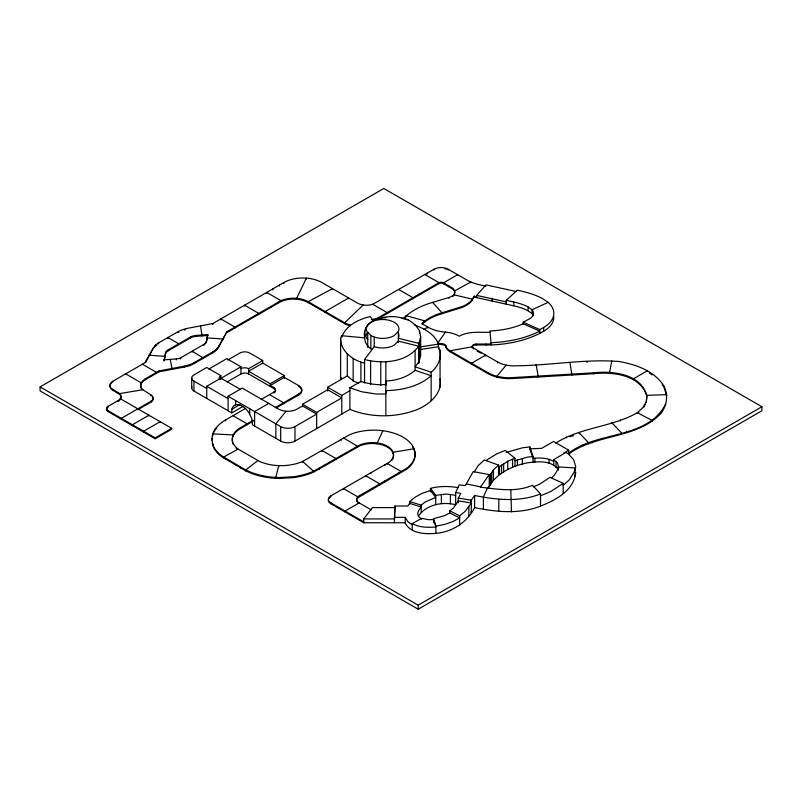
<?xml version="1.0" encoding="UTF-8"?>
<svg xmlns="http://www.w3.org/2000/svg" width="802" height="802" viewBox="0 0 802 802"><rect width="100%" height="100%" fill="white"/><g stroke="black" fill="none" stroke-linecap="round" stroke-linejoin="round"><path stroke-width="1.2" d="M420.679 349.461L438.433 346.725C443.165 355.436 438.514 366.434 431.145 372.188L431.145 400.719M242.866 406.474L231.778 412.88L231.778 409.301A15.158 8.752 60 0 1 248.69 412.398L251.698 418.273L252.54 424.859L280.68 441.11A10.115 5.835 0 0 0 294.976 441.11L349.893 409.401C371.607 418.073 396.579 417.852 418.253 409.15C430.052 403.857 442.574 393.14 440.077 378.815M394.414 522.764L394.945 506.022L407.737 506.022L409.722 503.385L421.18 507.044L418.704 510.343L417.762 513.41L418.153 515.967L421.621 519.275M646.302 402.414L646.803 397.461M211.838 440.067L212.039 438.293M575.034 476.097L575.034 467.957L558.222 466.894L557.661 469.872L554.082 475.576L551.836 477.651M558.222 469.36L558.633 467.175L557.41 463.025L553.751 459.556L553.751 465.23M575.034 467.957L574.282 471.917L569.38 479.736L563.204 485.451M575.034 470.423L575.736 466.684L573.651 459.646L568.167 453.731L565.871 452.559L553.751 459.556M575.736 472.358C573.921 491.255 554.152 500.969 538.373 506.934C517.731 514.252 495.626 511.887 474.624 507.606C467.165 522.433 452.338 531.906 435.907 533.39C425.22 534.242 411.256 533.781 405.251 523.325L405.16 517.36L394.414 517.36M611.776 361L609.41 373.381M165.593 352.86L164.079 360.74L165.593 352.86A8.511 4.912 0 0 1 166.194 351.557L166.395 351.316A8.511 4.912 0 0 1 168.019 350.003L190.355 337.111A10.225 5.905 0 0 1 193.092 335.978L193.603 335.848A10.225 5.905 0 0 1 196.31 335.426L207.808 334.594L206.385 342.043A10.677 6.165 0 0 1 206.174 342.715M206.385 342.043L207.808 334.594M419.185 362.504L419.185 342.564L420.679 336.71L419.496 330.825L415.717 325.311L409.591 320.559L404.048 318.374L397.742 317.051A27.057 15.619 0 0 0 378.223 318.725C369.902 321 362.564 328.459 364.689 337.662M420.679 355.527L419.185 361.391L415.115 366.825L431.145 372.188M341.191 377.592L340.619 379.597L340.619 338.685L341.472 335.687L364.689 337.873C364.599 342.304 367.246 346.344 370.875 348.69M341.762 337.321C345.592 325.351 358.835 319.286 370.253 316.539L373.572 321.251M212.239 436.519L212.841 433.862L233.232 434.935L233.232 435.837M476.659 296.72L474.193 296.169L471.847 300.018A31.268 18.055 0 0 1 462.493 306.434L440.047 313.402A47.228 27.268 0 0 0 426.193 320.018L422.494 322.795L422.494 323.697A1.714 0.992 0 0 0 422.153 324.369M474.193 296.169L471.847 300.92A31.268 18.055 0 0 1 462.493 307.336L440.047 314.304A47.228 27.268 0 0 0 426.193 320.93L422.494 323.697M418.704 515.746C426.764 504.358 442.704 501.581 455.646 504.679L455.646 492.538L459.165 484.949L465.31 485.591L473.22 471.646L489.24 474.553L489.24 486.694M487.516 487.937L483.395 496.829L483.395 508.959M382.835 430.744L376.85 443.787M643.585 407.346L645.219 404.388M665.74 403.887C647.575 439.757 597.53 430.644 568.758 453.16M137.854 408.82L137.854 409.722L150.896 402.183L150.896 401.281A7.89 4.551 0 0 0 150.896 394.845L142.826 389.742A15.689 9.053 0 0 1 145.322 378.815L158.946 370.945L184.219 366.153A25.423 14.677 0 0 0 188.751 365L189.603 364.709A25.423 14.677 0 0 0 194.254 362.584L212.72 351.928A24.421 14.095 0 0 0 216.269 349.331L216.751 348.86A24.421 14.095 0 0 0 218.665 346.334L226.956 331.687L280.941 300.66A20.692 11.95 0 0 1 308.168 301.692L344.67 322.765A17.584 10.155 0 0 0 350.374 324.96M141.262 388.469A15.689 9.053 0 0 1 145.322 379.717L158.946 371.857L184.219 367.055A25.423 14.677 0 0 0 188.751 365.902L189.603 365.612A25.423 14.677 0 0 0 194.254 363.496L212.72 352.83A24.421 14.095 0 0 0 216.269 350.243L216.751 349.762A24.421 14.095 0 0 0 218.665 347.236L226.956 331.687M458.233 502.924L458.233 498.072L460.909 493.35L455.646 492.538M486.002 286.204L480.699 285.031A38.426 22.185 0 0 1 466.594 279.858L448.168 269.221A9.985 5.764 0 0 0 434.052 269.221L372.709 304.279A12.541 7.238 0 0 1 357.572 303.136L321.933 282.555A26.957 15.569 0 0 0 283.808 282.555L212.831 323.537L188.31 328.188A28.05 16.2 0 0 0 183.317 329.462L182.375 329.782A28.05 16.2 0 0 0 177.232 332.128L158.555 342.905A20.692 11.95 0 0 0 155.568 345.091L155.167 345.492A20.692 11.95 0 0 0 153.543 347.607L144.831 362.795L112.741 381.321A9.754 5.634 0 0 0 112.741 389.291L112.741 390.193L119.709 394.494A9.975 5.764 0 0 1 120.962 398.123M145.453 362.624L148.56 357.191M474.283 471.827L478.122 465.701L484.288 459.987L498.533 465.12L498.533 475.385M489.24 476.428L493.42 469.852L498.533 465.12M487.917 488.588C495.446 473.671 511.586 465.952 527.355 462.844C537.28 461.661 550.332 459.887 557.41 468.699M470.624 512.217L471.315 512.338L471.315 500.197L474.624 495.476C496.308 499.907 519.435 502.323 540.518 493.912L532.518 485.3C515.957 492.458 497.651 489.2 480.408 487.185L489.24 474.553M459.656 525.19L459.656 515.826L465.21 511.345L471.315 502.974L458.233 500.849L453.742 507.696L449.832 510.844L449.832 513.18M437.621 343.226L442.163 343.707A4.391 2.536 0 0 1 445.862 345.722L446.203 346.705A13.895 8.02 0 0 0 450.002 350.805L487.746 372.599A30.316 17.504 0 0 0 512.277 377.632L593.4 372.83C612.568 370.624 641.68 373.912 646.923 396.218C640.437 374.674 612.538 371.587 593.4 373.732L512.277 378.534A30.316 17.504 0 0 1 487.746 373.501L450.002 351.707A13.895 8.02 0 0 1 446.203 347.617L445.862 346.624A4.391 2.536 0 0 0 442.163 344.609L437.621 344.138L437.621 343.226L445.501 332.118L447.486 332.339A24.762 14.296 0 0 1 458.543 335.817L459.225 336.218C468.599 330.945 479.646 332.599 489.922 332.289M364.559 359.527L374.223 346.634A16.361 9.444 0 0 0 394.003 345.301L398.343 341.111L418.624 346.173C406.794 362.604 382.755 364.188 364.559 359.527L364.559 383.015M398.343 331.527L394.003 335.727A16.361 9.444 0 0 1 374.223 337.051L370.875 335.517L366.755 331.246A16.361 9.444 0 0 1 371.226 322.163L374.654 320.7A16.361 9.444 0 0 1 392.769 321.542A16.361 9.444 0 0 1 398.343 331.527L398.343 342.584M418.624 363.476L418.624 343.316L419.185 342.564M363.767 518.924L372.369 507.596L394.945 507.596L394.414 518.934L363.767 518.924L363.767 522.754L405.16 522.764M286.113 411.225L275.858 423.827L275.858 438.323M506.162 365.121L496.949 376.238L496.949 377.14M476.659 297.622L476.659 295.377L486.002 284.86L516.117 291.507M363.196 305.011L344.67 322.765L344.67 323.667A17.584 10.155 0 0 0 350.374 325.873M498.533 467.255L507.786 461.25L514.984 458.263L514.984 466.403M638.773 412.288L637.359 413.601L637.359 412.699L643.044 407.426L646.302 401.511L646.923 395.316L666.723 394.674L666.723 395.587L663.695 386.524L662.171 384.669M533.32 486.834L539.716 484.187L549.891 477.32L563.204 483.315L550.794 491.516L540.518 495.776M506.252 304.158L506.252 300.329L517.31 290.194L521.23 291.066A69.102 39.899 0 0 1 541.921 298.234L548.127 302.344A34.636 20 0 0 1 543.666 327.457L543.666 331.286L539.766 333.401A81.152 46.857 0 0 1 491.135 344.93L476.147 344.98A3.96 2.286 0 0 0 472.248 347.707L472.248 346.795L450.002 350.805L450.002 351.707M532.327 456.258L529.841 448.809L541.631 448.358L553.57 441.461L568.758 450.233L568.758 454.062C596.187 433.692 636.668 439.035 660.808 413.561C667.094 405.601 668.467 394.674 663.695 385.622C653.82 370.574 635.685 364.399 618.743 361.471C584.568 358.825 550.352 365.471 516.147 365.812A22.837 13.183 0 0 1 497.671 362.023L473.33 347.968A3.96 2.286 0 0 1 472.478 345.472A3.96 2.286 0 0 1 476.147 344.068L491.135 344.018L489.922 330.945A60.792 35.098 0 0 0 523.245 323.777L539.766 331.146A81.152 46.857 0 0 1 491.135 342.675L491.135 344.93M356.94 501.571A8.652 4.992 0 0 1 357.802 497.781L407.215 468.859A41.233 23.809 0 0 0 412.398 446.463M409.722 503.947L409.722 501.521L415.276 497.05L422.343 493.28L430.443 490.483L435.737 497.41L425.09 502.032L421.18 505.18L421.18 512.448M257.833 460.569L245.683 469.962L245.683 470.864L251.537 473.421A53.864 31.098 0 0 0 271.918 478.042L279.216 478.473L293.793 477.601A53.864 31.098 0 0 0 313.552 472.167L359.647 445.952A21.173 12.22 0 0 1 385.04 445.942A21.173 12.22 0 0 1 392.188 460.017M223.618 457.972L223.618 457.07L238.124 449.11L259.577 461.451A35.338 20.401 0 0 0 276.469 465.491L281.081 465.661A35.338 20.401 0 0 0 302.595 461.451L349.622 434.704A41.233 23.809 0 0 1 402.985 437.14A41.233 23.809 0 0 1 407.215 467.957L359.186 495.837L357.802 496.869L357.802 497.781M486.132 460.418L496.709 453.912L505.19 450.393L514.984 458.263M423.807 329.502L427.857 327.096L429.411 327.948A29.714 17.153 0 0 0 444.077 331.998L445.501 332.118M212.239 442.714L213.442 446.203A47.148 27.218 0 0 0 221.583 455.736L245.683 469.962L251.537 472.518A53.864 31.098 0 0 0 271.918 477.14L279.216 477.561L293.793 476.689A53.864 31.098 0 0 0 313.552 471.255L359.647 445.05A21.173 12.22 0 0 1 387.326 446.183A21.173 12.22 0 0 1 389.291 462.163L330.775 495.937A8.421 4.862 0 0 0 330.775 502.814L330.775 503.716L363.767 522.754M40.1 386.895L383.817 188.46L761.9 406.744L761.9 410.754L418.183 609.199L40.1 390.915L40.1 386.895L418.183 605.179L761.9 406.744M165.593 353.772A8.511 4.912 0 0 1 166.194 352.469L166.395 352.218A8.511 4.912 0 0 1 168.019 350.905L190.355 338.013A10.225 5.905 0 0 1 193.092 336.88L193.603 336.75A10.225 5.905 0 0 1 196.31 336.329L207.808 335.497M206.385 341.141A10.677 6.165 0 0 1 205.623 342.775L205.382 343.076A10.677 6.165 0 0 1 203.337 344.73L180.961 357.642A7.9 4.561 0 0 1 178.856 358.514L178.455 358.624A7.9 4.561 0 0 1 176.36 358.945L164.079 359.837M226.956 332.589L280.941 301.562A20.692 11.95 0 0 1 308.168 302.595L344.67 323.667M120.711 398.865A9.975 5.764 0 0 1 120.29 399.576L120.29 398.674L171.678 428.338L171.678 429.25L155.167 438.774L108.09 411.596L108.09 410.694A5.333 3.078 0 0 1 108.09 406.343L118.125 400.549A9.975 5.764 0 0 0 119.709 393.592L112.741 389.291M150.896 401.281L121.343 418.343L121.343 419.256M208.861 369.02L226.836 358.644L240.951 366.795L240.951 373.943L227.207 381.882M227.788 359.998L239.908 353A6.887 3.97 0 0 1 249.643 353L262.715 360.549L262.715 363.697M206.746 398.424L206.746 386.293L220.861 378.143L240.089 389.241M220.861 378.394L240.951 366.795M240.951 368.699A5.403 3.118 0 0 1 248.6 368.699L262.715 360.549M108.09 410.694L155.167 437.872L171.678 428.338M228.099 396.248L242.224 388.098L278.545 409.07A13.133 7.579 0 0 0 297.111 409.07L302.534 405.942L316.65 414.093L294.976 426.604A10.115 5.835 0 0 1 280.68 426.604L228.099 396.248L228.099 410.754M374.714 319.777L439.025 282.675A3.429 1.985 0 0 1 443.536 282.845L451.576 287.487L451.576 288.389A10.857 6.276 0 0 1 454.634 293.783M377.822 318.895L439.025 283.577A3.429 1.985 0 0 1 443.536 283.748L451.576 288.389M284.349 375.577L262.715 363.095L248.6 371.246L270.234 383.727L284.349 375.577L284.349 378.283M231.778 409.301L239.848 404.639M245.683 470.864L221.583 456.639A47.148 27.218 0 0 1 213.442 447.115L211.838 439.165L213.442 432.118A47.148 27.218 0 0 1 225.653 419.917L245.532 408.439M261.161 399.416L273.923 392.048A5.373 3.098 0 0 0 273.923 387.657L270.234 385.531L284.349 377.381L298.895 385.772A9.985 5.764 0 0 1 298.895 393.922L298.895 394.835L276.319 407.867M268.73 403.406L254.615 411.556L254.615 426.062M238.124 449.11A28.311 16.341 0 0 1 240.56 427.606L253.382 420.198M275.276 407.566L298.895 393.922M233.232 444.298A28.311 16.341 0 0 1 240.56 428.509L253.382 421.11M327.657 391.005L327.657 387.266L347.296 375.927L353.161 380.84L358.695 383.366M302.534 404.238L327.657 389.732L341.772 397.882L316.65 412.388L302.534 404.238L302.534 406.734M349.893 409.401L349.893 387.797L360.9 381.441C368.94 383.927 377.451 385.331 385.872 384.449M327.657 387.266L341.772 395.416L349.893 390.724M371.356 509.932L359.186 502.904L345.06 511.054L345.06 511.957M647.404 370.755L633.42 378.835L633.42 379.737M412.218 523.706L421.621 518.282L428.549 519.716L433.561 519.495L435.907 526.984C427.937 527.626 419.436 527.495 412.218 523.706L412.218 530.112M555.716 443.155C580.377 427.185 612.026 427.255 637.359 412.699L652.237 420.448L652.237 421.351M563.575 453.22L568.758 450.233M523.245 324.108L523.245 322.193L539.766 329.572L543.666 327.457M523.245 322.193L530.523 318.284A14.246 8.22 0 0 0 532.037 309.783L527.475 306.565A48.752 28.15 0 0 0 515.285 302.344L506.252 300.329M548.127 302.344L532.037 309.783L532.037 313.612A14.246 8.22 0 0 1 533.21 315.747M506.172 452.448L522.543 447.787L529.841 446.965L533.039 456.538L533.039 462.213M514.984 460.729L527.355 457.17L533.039 456.538M569.941 436.769L573.44 435.666M403.637 318.314A22.065 12.742 0 0 1 406.293 315.687L408.87 313.732A67.579 39.017 0 0 1 432.599 302.394L448.919 297.482A10.857 6.276 0 0 0 451.576 287.487M371.396 319.727L377.1 318.384L385.782 317.722M430.443 491.907L430.443 488.398C439.536 485.912 448.96 486.142 458.193 487.616M430.443 488.398L435.737 495.315L446.383 494.022L455.646 495.315M433.561 522.693L433.561 518.623L444.809 515.606L449.832 512.929L459.656 517.912L452.589 521.681L444.488 524.478L435.907 526.112L435.907 533.39M142.826 389.742L119.709 393.592L119.709 394.494M420.679 346.835L438.433 344.098L438.433 349.081M533.039 458.383C539.987 457.611 547.576 457.782 553.751 461.401M458.233 498.072L471.315 500.197M466.263 483.917L480.619 486.884M476.659 295.377L506.252 301.913M474.193 297.081L515.285 306.174A48.752 28.15 0 0 1 527.475 310.394L532.037 313.612M401.912 318.324L408.148 319.767M418.624 343.316L398.343 338.254A16.361 9.444 0 0 0 398.474 333.361M364.559 363.116C352.94 360.499 340.84 351.557 340.619 338.685M409.722 501.521L421.18 505.18M349.893 387.797L361.842 391.797L376.178 394.023L385.852 394.023L385.872 381.05C396.388 380.589 407.045 377.281 415.115 370.344L431.145 375.707C418.975 386.514 401.802 390.343 385.852 390.624L385.852 415.637M414.644 325.111C424.268 328.549 434.664 333.973 438.433 344.098M449.832 510.844L459.656 515.826M424.88 274.515L439.025 282.675L439.025 283.577M398.794 289.572L412.91 297.722L412.91 298.635M477.14 351.075L479.997 352.73M372.709 304.279L387.135 312.61L387.135 313.512M240.951 373.943A5.403 3.118 0 0 1 248.6 373.943L273.923 388.569A5.373 3.098 0 0 1 275.086 391.947M269.492 394.604L283.607 402.754L283.607 403.657M220.861 379.356L220.861 375.637L206.746 367.486L193.934 374.885A7.649 4.411 0 0 0 193.934 381.13L193.934 391.025L231.778 412.88M206.746 386.293L228.099 398.624M193.934 381.13L206.746 388.519M233.001 415.667L247.116 423.817L247.116 424.719M142.365 364.218L156.48 372.369L156.48 373.281M125.663 373.862L141.262 382.875L141.262 383.777M330.775 502.814L363.767 521.851M343.677 438.022L357.522 446.283L357.522 447.185M412.218 524.698L408.158 522.022L405.16 517.36M649.299 372.96L652.126 374.925M611.826 422.674L621.39 432.789L621.39 433.702M432.599 302.394L442.002 312.81L442.002 313.722M366.755 337.973L367.727 339.396L365.161 335.296L364.689 331.427M433.561 518.623L435.907 526.112M170.225 359.386L172.129 369.351M569.921 362.634L571.956 375.005M200.57 325.863L202.054 335.908M510.804 489.892L511.465 511.877M626.542 431.175L626.542 432.077M620.217 420.037L620.217 420.94M593.4 372.83L593.4 373.732M592.157 441.992L592.157 442.904M588.838 443.947L588.838 443.045L579.275 432.92L579.275 433.822M587.034 361.622L587.034 362.524M583.204 444.809L583.204 445.722M566.433 436.96L566.433 437.872M563.204 483.315L563.204 493.581M558.513 467.807L558.513 470.082M558.222 466.894L558.222 469.22M556.067 461.581L556.067 467.255M549.009 459.345L549.009 463.175M540.518 493.912L540.518 506.042M539.766 329.572L539.766 333.401M538.292 377L536.187 364.629L536.187 365.532M534.884 458.173L534.884 462.002M529.841 446.965L529.841 449.24M528.147 306.895L528.147 310.725M522.363 458.453L522.363 464.127M517.38 459.736L517.38 465.411M513.821 302.003L513.821 305.833M512.578 459.265L512.578 467.396M512.277 377.632L512.277 378.534M507.786 461.25L507.786 469.381M503.646 463.797L503.646 471.927M501.601 465.05L501.601 473.19M499.556 466.313L499.556 474.443M498.804 499.205L498.804 511.345M497.671 362.023L497.671 362.925M493.42 469.852L493.42 480.117M492.077 298.775L492.077 301.031M491.756 472.508L491.756 482.774M490.904 473.872L490.904 484.137M490.373 474.714L490.373 484.979M489.842 475.566L489.842 485.832M487.746 372.599L487.746 373.501M485.791 344.108L485.791 345.01M485.681 356.008L485.681 355.106L471.556 363.256L471.556 364.158M480.949 352.369L480.949 353.271M476.147 344.068L476.147 344.98M474.624 495.476L474.624 507.606M473.33 347.968L473.33 348.88M472.448 300.068L472.448 299.166L453.611 294.735L453.611 295.637M470.844 282.875L470.844 281.973L454.624 290.925L454.624 291.828M470.624 500.087L470.624 503.726M468.869 506.463L468.869 515.826M459.035 307.687L459.035 308.59M457.651 275.597L457.651 274.695L443.536 282.845L443.536 283.748M450.383 494.503L450.383 503.867M448.919 297.482L448.919 298.384M448.749 285.853L448.749 286.755M448.168 269.221L448.168 270.124M446.203 346.705L446.203 347.617M445.862 345.722L445.862 346.624M444.539 283.427L444.539 284.329M442.163 343.707L442.163 344.609M441.361 494.243L441.361 503.606M440.077 350.294L440.067 387.396M438.684 282.845L438.684 283.748M435.737 495.315L435.737 504.679M434.052 269.221L434.052 270.124M427.857 327.998L427.857 327.096L422.654 324.088A1.714 0.992 0 0 1 422.494 322.795M426.995 273.292L426.995 274.194M424.95 321.833L424.95 320.93L406.293 315.687L406.293 316.589A22.065 12.742 0 0 0 404.83 317.863M420.679 336.71L420.679 355.396M419.496 330.825L419.496 333.311M418.183 605.179L418.183 609.199M415.115 350.865L415.115 370.634M414.073 449.681L414.073 448.769L393.05 452.238L393.05 453.14M401.231 472.428L401.231 471.516L387.155 463.396L387.155 464.298M399.135 472.769L399.135 473.681M394.945 506.022L394.945 508.177M385.872 361.562L385.872 385.05M385.02 464.619L385.02 465.531M385.02 480.919L385.02 481.832M380.78 361.902L380.78 385.391M379.857 484.809L379.857 483.907L365.742 475.756L365.742 476.659M374.223 337.051L374.223 346.885M370.875 335.517L370.875 349.04M370.905 472.769L370.905 473.681M370.624 361.04L370.624 384.529M367.727 332.68L367.727 347.426M365.882 327.617L365.882 330.103M360.9 362.143L360.9 381.973M359.186 495.837L359.186 496.749M355.386 447.516L355.386 448.418M353.161 358.604L353.161 380.92M348.659 298.895L348.659 297.983L325.201 311.527L325.201 312.429M347.296 353.692L347.296 376.008M343.487 489.511L343.487 488.598L357.802 496.869A8.652 4.992 0 0 0 359.186 502.904M341.772 395.416L341.772 414.093M341.271 439.366L341.271 440.268M341.271 455.666L341.271 456.569M336.108 459.556L336.108 458.644L321.993 450.493L321.993 451.406M332.489 289.562L332.489 288.65L308.168 301.692L308.168 302.595M330.775 495.937L330.775 496.839M319.086 468.478L319.086 469.381M316.65 412.388L316.65 428.599M313.552 472.167L313.552 471.255L302.595 461.451L302.595 462.353M306.394 279.036L306.394 278.134L296.239 299.196M298.895 385.772L298.895 386.684A9.985 5.764 0 0 1 299.758 387.246M294.976 426.604L294.976 441.11M283.808 282.555L283.808 283.467M280.941 301.562L280.941 300.66L266.705 292.439L266.705 293.342M280.68 426.604L280.68 441.11M279.427 285.091L279.427 285.993M278.906 301.692L278.906 302.595M278.775 466.483L278.775 465.581L275.567 478.253M273.923 387.657L273.923 388.569M273.923 392.048L273.923 392.95M272.87 288.87L272.87 289.783M270.825 306.354L270.825 307.266M270.234 383.727L270.234 386.434M258.705 314.264L258.705 313.351L244.58 305.201L244.58 306.113M249.713 408.729L249.713 414.093M248.6 368.699L248.6 373.943M240.56 427.606L240.56 428.509M240.48 466.975L240.48 467.877M236.289 464.558L236.289 465.461M235.598 400.579L235.598 404.85M234.926 327.988L234.926 327.086L220.811 318.935L220.811 319.838M225.653 419.917L225.653 420.819M225.653 458.413L225.653 459.315M222.806 339.918L222.806 339.015L207.096 337.863L207.096 338.765M218.665 346.334L218.665 347.236M216.35 349.251L216.35 350.153M212.831 323.537L212.831 324.439M212.72 351.928L212.72 352.83M205.462 342.965L205.462 343.878M203.337 344.73L203.337 345.632M202.786 358.574L202.786 357.662L192.149 351.186L192.149 352.098M196.31 335.426L196.31 336.329M194.254 362.584L194.254 363.496M191.698 378.003L191.698 387.907M190.355 337.111L190.355 338.013M189.452 364.76L189.452 365.662M184.219 366.153L184.219 367.055M178.766 344.7L178.766 343.797L167.889 337.522L167.889 338.424M176.36 358.945L176.36 359.847M168.019 350.003L168.019 350.905M166.325 351.406L166.325 352.309M164.831 357.251L164.831 356.349L149.182 355.206L149.182 356.108L153.543 347.607M160.159 422.604L160.159 421.692L143.648 431.225L143.648 432.128M158.946 370.945L158.946 371.857M158.555 342.905L158.555 343.817M155.498 345.161L155.568 345.993A20.692 11.95 0 0 1 156.009 345.602M155.167 437.872L155.167 438.774M150.896 394.845L150.896 395.747M148.931 416.118L148.931 415.205L132.42 424.739L132.42 425.651M145.322 378.815L145.322 379.717M118.125 392.399L118.125 393.301M118.125 400.549L118.125 401.451M112.741 381.321L112.741 382.223M108.09 406.343L108.09 407.246A5.333 3.078 0 0 0 107.237 407.887M366.263 335.527A16.361 9.444 0 0 1 366.885 333.081M193.934 391.025A7.649 4.411 0 0 1 191.959 386.764M219.938 379.677A5.794 3.348 0 0 1 220.861 375.637M300.479 387.877A9.985 5.764 0 0 1 298.895 394.835M274.775 392.308A5.373 3.098 0 0 1 274.384 392.649M237.392 449.441A28.311 16.341 0 0 1 236.059 448.238M213.442 433.02A47.148 27.218 0 0 1 216.7 428.027M358.434 503.315A8.652 4.992 0 0 1 357.802 502.774M330.775 503.716A8.421 4.862 0 0 1 328.389 499.646M328.599 499.024A8.421 4.862 0 0 1 330.053 497.32M553.791 316.459A34.636 20 0 0 1 543.666 331.286M454.243 294.735A10.857 6.276 0 0 1 452.729 296.479M444.93 268.87A9.985 5.764 0 0 1 446.102 269.211M154.104 347.637A20.692 11.95 0 0 1 154.425 347.216M154.786 346.805A20.692 11.95 0 0 1 155.167 346.394M156.47 345.221A20.692 11.95 0 0 1 156.951 344.85M180.961 358.554A7.9 4.561 0 0 1 180.32 358.885M119.709 400.258A9.975 5.764 0 0 1 118.987 400.88M152.941 397.792A7.89 4.551 0 0 1 150.896 402.183M152.149 396.689A7.89 4.551 0 0 1 152.611 397.221M178.024 332.589A28.05 16.2 0 0 1 178.836 332.178M184.28 330.073A28.05 16.2 0 0 1 185.262 329.792M204.119 345.131A10.677 6.165 0 0 1 203.738 345.391M112.741 390.193A9.754 5.634 0 0 1 110.225 384.749M110.626 384.058A9.754 5.634 0 0 1 111.197 383.396M108.09 411.596A5.333 3.078 0 0 1 106.927 408.248"/></g></svg>
